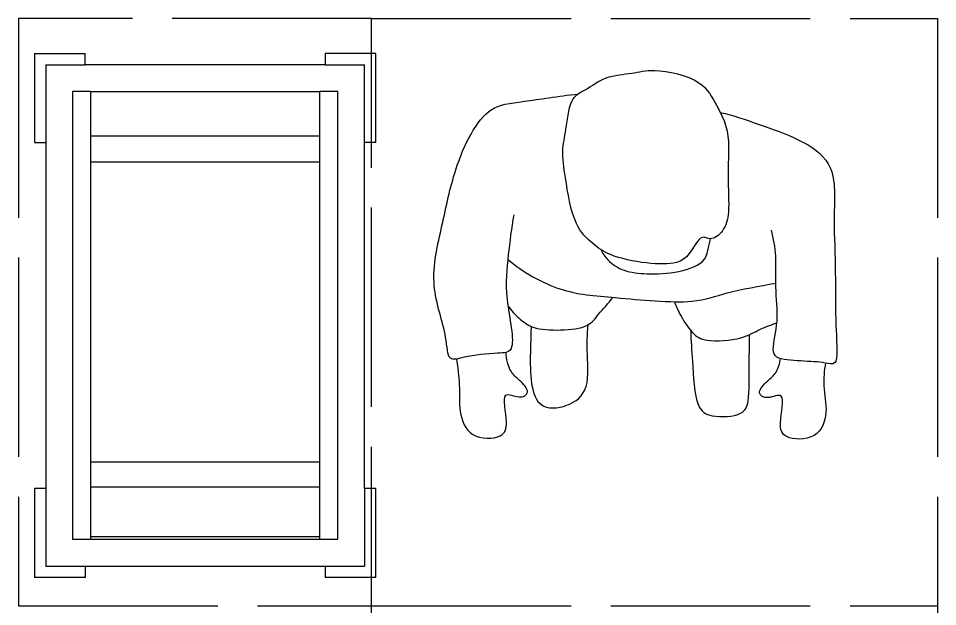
# Model space of a CAD drawing. Header units: millimetres. Extents: x -9564 to 100419, y -25359 to 24346.
# Drawn here: x 37667 to 38838, y -10333 to -9583 of the extents above; entities that cross this region are included whole.
import ezdxf

# ---------------------------------------------------------------- set-up
doc = ezdxf.new("R2010")
doc.units = ezdxf.units.MM
doc.header["$LTSCALE"] = 100
doc.linetypes.add('DASHEDX2', pattern=[3.048, 2.54, -0.508])
for name, color, linetype in [('Area proceso', 90, 'DASHEDX2'), ('Personal', 20, 'Continuous'), ('Transporte semielaborado', 30, 'Continuous')]:
    doc.layers.add(name, color=color, linetype=linetype)

# ---------------------------------------------------------------- blocks, each defined once
blk = doc.blocks.new('Bakery Trolley pl')
at = {"layer": 'Transporte semielaborado'}
for p, q in [((0.1804, 0.6253), (0.2371, 0.6253)), ((0.1804, 0.6253), (0.1804, 0.526)), ((0.2371, 0.6127), (0.2371, 0.6253)), ((0.5048, 0.6127), (0.5048, 0.6253)), ((0.5048, 0.6253), (0.5615, 0.6253)), ((0.5615, 0.526), (0.5615, 0.6253)), ((0.2371, 0.6127), (0.1929, 0.6127)), ((0.1929, 0.526), (0.1929, 0.6127)), ((0.5048, 0.6127), (0.2371, 0.6127)), ((0.5489, 0.6127), (0.5048, 0.6127)), ((0.5489, 0.526), (0.5489, 0.6127)), ((0.2229, 0.5827), (0.2229, 0.0827)), ((0.2429, 0.5827), (0.2229, 0.5827)), ((0.2429, 0.5827), (0.2429, 0.5798)), ((0.4989, 0.5827), (0.2429, 0.5827)), ((0.2429, 0.5798), (0.4989, 0.5798)), ((0.2429, 0.5798), (0.2429, 0.5245)), ((0.5189, 0.5827), (0.4989, 0.5827)), ((0.4989, 0.5798), (0.4989, 0.5827)), ((0.4989, 0.5245), (0.4989, 0.5798)), ((0.5189, 0.0827), (0.5189, 0.5827)), ((0.1804, 0.526), (0.1929, 0.526)), ((0.1929, 0.526), (0.1929, 0.1394)), ((0.2429, 0.5245), (0.4989, 0.5245)), ((0.2429, 0.5245), (0.2429, 0.4967)), ((0.4989, 0.4967), (0.4989, 0.5245)), ((0.5489, 0.526), (0.5615, 0.526)), ((0.5489, 0.1394), (0.5489, 0.526)), ((0.2429, 0.4967), (0.4989, 0.4967)), ((0.2429, 0.4967), (0.2429, 0.1615)), ((0.4989, 0.1615), (0.4989, 0.4967)), ((0.2429, 0.1615), (0.4989, 0.1615)), ((0.2429, 0.1615), (0.2429, 0.1325)), ((0.4989, 0.1325), (0.4989, 0.1615)), ((0.1804, 0.1394), (0.1929, 0.1394)), ((0.1804, 0.1394), (0.1804, 0.0402)), ((0.1929, 0.1394), (0.1929, 0.0527)), ((0.5615, 0.1394), (0.5489, 0.1394)), ((0.5489, 0.0527), (0.5489, 0.1394)), ((0.5615, 0.0402), (0.5615, 0.1394)), ((0.2429, 0.1325), (0.4989, 0.1325)), ((0.2429, 0.1325), (0.2429, 0.0827)), ((0.4989, 0.0827), (0.4989, 0.1325)), ((0.2229, 0.0827), (0.2429, 0.0827)), ((0.4989, 0.0827), (0.2429, 0.0827)), ((0.4989, 0.0827), (0.5189, 0.0827)), ((0.2371, 0.0527), (0.1929, 0.0527)), ((0.2371, 0.0402), (0.2371, 0.0527)), ((0.2371, 0.0527), (0.5048, 0.0527)), ((0.5048, 0.0527), (0.5048, 0.0402)), ((0.5489, 0.0527), (0.5048, 0.0527)), ((0.1804, 0.0402), (0.2371, 0.0402)), ((0.5615, 0.0402), (0.5048, 0.0402))]:
    blk.add_line(p, q, dxfattribs=at)
blk = doc.blocks.new('pa17-16')
for points, knots in [([(5.62, 2.5537), (5.6188, 2.5427), (5.6154, 2.5253), (5.6223, 2.4901), (5.6346, 2.4293), (5.661, 2.4064), (5.685, 2.3908), (5.7322, 2.3832), (5.7723, 2.3842), (5.7881, 2.3969), (5.8018, 2.4268), (5.8146, 2.4162), (5.8324, 2.4305), (5.8382, 2.4568), (5.8318, 2.5038), (5.8344, 2.5615), (5.8137, 2.5937), (5.7944, 2.6284), (5.7307, 2.6388), (5.7037, 2.6296), (5.6679, 2.626), (5.6442, 2.6055), (5.6228, 2.5961), (5.6214, 2.5667), (5.62, 2.5537)], [0, 0, 0, 0, 0.297584, 0.631064, 1.068635, 1.39533, 1.69617, 2.097861, 2.458938, 2.716293, 3.010442, 3.199165, 3.447293, 3.731671, 4.119196, 4.541864, 4.881702, 5.22714, 5.673063, 5.989311, 6.327668, 6.644571, 6.906626, 7.259736, 7.259736, 7.259736, 7.259736]), ([(5.5575, 2.4391), (5.5549, 2.4218), (5.5525, 2.3852), (5.5491, 2.3329), (5.5712, 2.2599), (5.5431, 2.2589), (5.5029, 2.2526), (5.4793, 2.2435), (5.4785, 2.2813), (5.4499, 2.3438), (5.4658, 2.4235), (5.4776, 2.5033), (5.5116, 2.5798), (5.5552, 2.585), (5.608, 2.5962), (5.6336, 2.6001)], [0, 0, 0, 0, 0.404899, 0.829805, 1.276298, 1.516647, 1.885942, 2.122553, 2.418487, 2.881882, 3.382407, 3.897515, 4.613825, 5.020942, 5.393355, 5.393355, 5.393355, 5.393355]), ([(5.8196, 2.5846), (5.837, 2.5819), (5.8817, 2.5675), (5.9755, 2.5418), (5.972, 2.4609), (5.9791, 2.3926), (5.9812, 2.315), (5.9891, 2.2612), (5.9692, 2.2664), (5.9401, 2.2663), (5.9063, 2.2668), (5.9005, 2.2811), (5.909, 2.3184), (5.9007, 2.3606), (5.9019, 2.4011), (5.8964, 2.4238), (5.8933, 2.4348)], [6.682038, 6.682038, 6.682038, 6.682038, 7.076266, 7.806153, 8.304227, 8.77662, 9.284333, 9.649979, 9.844608, 10.160206, 10.472731, 10.661147, 10.998544, 11.371438, 11.724832, 12.051545, 12.051545, 12.051545, 12.051545]), ([(5.6724, 2.3994), (5.675, 2.3947), (5.6837, 2.383), (5.7041, 2.3718), (5.7348, 2.3697), (5.774, 2.3728), (5.8085, 2.3874), (5.8116, 2.4015), (5.8144, 2.4199)], [0.121052, 0.121052, 0.121052, 0.121052, 0.297289, 0.584433, 0.895396, 1.26174, 1.600834, 1.760925, 1.760925, 1.760925, 1.760925]), ([(5.5522, 2.3809), (5.573, 2.3653), (5.6222, 2.3398), (5.6924, 2.3383), (5.7952, 2.3323), (5.8376, 2.352), (5.881, 2.3613), (5.9019, 2.366)], [0, 0, 0, 0, 0.49262, 0.970296, 1.525877, 1.91054, 2.357805, 2.357805, 2.357805, 2.357805]), ([(5.5552, 2.3206), (5.5597, 2.3147), (5.5706, 2.3043), (5.5892, 2.2916), (5.6248, 2.2913), (5.6613, 2.2967), (5.6731, 2.3154), (5.6858, 2.3299), (5.6912, 2.3378)], [0, 0, 0, 0, 0.262594, 0.520609, 0.853848, 1.185107, 1.43842, 1.738028, 1.738028, 1.738028, 1.738028]), ([(5.7713, 2.3359), (5.7736, 2.3305), (5.7786, 2.3203), (5.7954, 2.2951), (5.8154, 2.2848), (5.8612, 2.2906), (5.8838, 2.3057), (5.8988, 2.3117), (5.9058, 2.3148)], [0, 0, 0, 0, 0.233477, 0.532145, 0.79329, 1.163492, 1.458071, 1.725911, 1.725911, 1.725911, 1.725911]), ([(5.5867, 2.2952), (5.5866, 2.2877), (5.5872, 2.2667), (5.5883, 2.1873), (5.6353, 2.19), (5.6673, 2.2128), (5.6606, 2.2618), (5.6599, 2.2881), (5.6606, 2.3008)], [0.078483, 0.078483, 0.078483, 0.078483, 0.321516, 0.797556, 1.122606, 1.448668, 1.830958, 2.166281, 2.166281, 2.166281, 2.166281]), ([(5.7943, 2.2992), (5.7951, 2.2858), (5.7984, 2.2614), (5.8038, 2.2002), (5.8255, 2.1869), (5.8672, 2.191), (5.8755, 2.2117), (5.8718, 2.2605), (5.8715, 2.286), (5.871, 2.2978)], [0, 0, 0, 0, 0.353805, 0.775896, 1.041599, 1.377968, 1.615337, 2.001902, 2.313716, 2.313716, 2.313716, 2.313716]), ([(5.9713, 2.2652), (5.9703, 2.2553), (5.9686, 2.234), (5.9786, 2.2017), (5.9668, 2.1644), (5.9218, 2.1628), (5.9134, 2.1832), (5.9229, 2.229), (5.8988, 2.2135), (5.882, 2.2215), (5.8976, 2.2397), (5.908, 2.248), (5.912, 2.2618), (5.9127, 2.2683)], [0.038839, 0.038839, 0.038839, 0.038839, 0.324329, 0.654038, 0.980089, 1.31306, 1.562526, 1.890179, 2.123217, 2.319335, 2.559559, 2.78492, 2.989829, 2.989829, 2.989829, 2.989829]), ([(5.4915, 2.2484), (5.4936, 2.2374), (5.4981, 2.215), (5.4968, 2.1806), (5.512, 2.1445), (5.5569, 2.147), (5.5634, 2.1681), (5.5498, 2.2128), (5.5753, 2.1995), (5.5912, 2.209), (5.5741, 2.2257), (5.5617, 2.2339), (5.5559, 2.2515), (5.5556, 2.26)], [0, 0, 0, 0, 0.324329, 0.654038, 0.980089, 1.31306, 1.562526, 1.890179, 2.123217, 2.319335, 2.559559, 2.78492, 3.066636, 3.066636, 3.066636, 3.066636])]:
    blk.add_open_spline(points, degree=3, knots=knots)

msp = doc.modelspace()

# ---------------------------------------------------------------- linework, layer by layer
at = {"layer": 'Area proceso', "color": 3}
for p, q in [((38117.443, -9583.039), (37667.443, -9583.039)), ((37667.443, -9583.039), (37667.443, -10331.396)), ((38117.443, -10383.039), (38117.443, -9583.039)), ((38117.443, -9583.039), (38838.443, -9583.039)), ((38838.443, -9583.039), (38838.443, -10384.468)), ((37667.443, -10331.396), (38117.443, -10331.396))]:
    msp.add_line(p, q, dxfattribs=at)
at = {"layer": 'Area proceso'}
msp.add_line((38117.443, -10331.396), (38838.443, -10331.396), dxfattribs=at)

# ---------------------------------------------------------------- block references
at = {"layer": 'Personal', "xscale": 979.1504951166461, "yscale": 979.1504951166461, "zscale": 979.1504951166461, "rotation": 357.3569437258109}
msp.add_blockref('pa17-16', (32752.697, -11968.26), dxfattribs=at)
at = {"layer": 'Transporte semielaborado', "xscale": 1141.039974711085, "yscale": 1141.039974711085, "zscale": 1141.039974711085, "rotation": 180}
msp.add_blockref('Bakery Trolley pl', (38328.604, -9581.947), dxfattribs=at)

doc.saveas('drawing.dxf')
